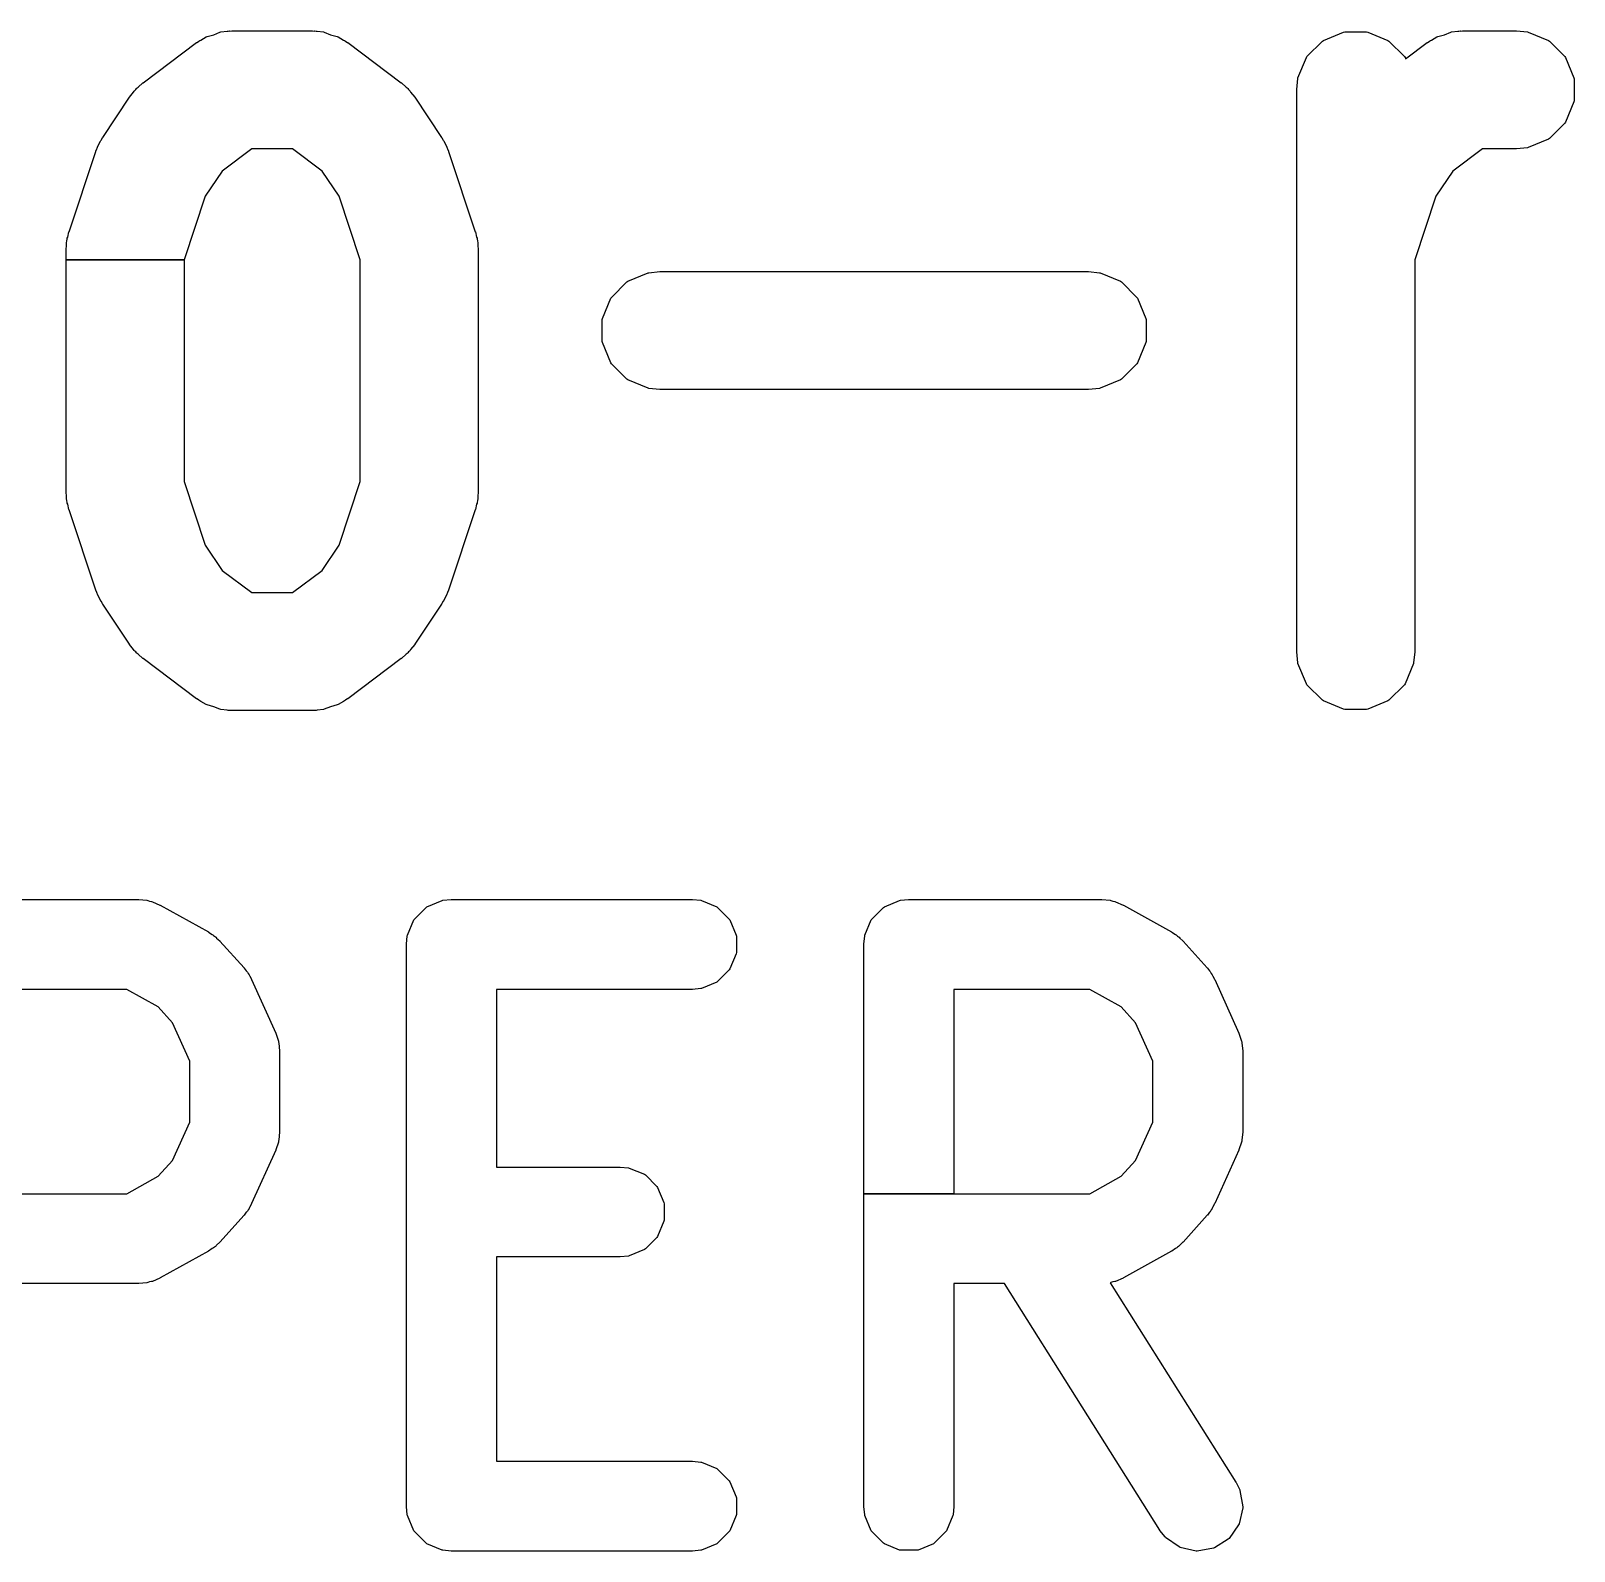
# Model space of a CAD drawing. Header units: millimetres. Extents: x 0 to 98, y 0 to 67.8.
# Drawn here: x 12.073 to 14.82, y 62.215 to 64.921 of the extents above; entities that cross this region are included whole.
import ezdxf

# ---------------------------------------------------------------- set-up
doc = ezdxf.new("R2010")
doc.units = ezdxf.units.MM
doc.layers.add('Edge.Cuts', color=254, linetype='CONTINUOUS', true_color=0xd0d2cd)

msp = doc.modelspace()

# ---------------------------------------------------------------- linework, layer by layer
at = {"layer": 'Edge.Cuts', "linetype": 'CONTINUOUS'}
for p, q in [((12.37547, 64.905063), (12.385119, 64.910916)), ((12.385119, 64.910916), (12.386471, 64.911484)), ((12.386471, 64.911484), (12.398268, 64.914508)), ((12.398268, 64.914508), (12.40953, 64.919171)), ((12.40953, 64.919171), (12.410953, 64.919527)), ((12.410953, 64.919527), (12.422177, 64.920633)), ((12.422177, 64.920633), (12.424269, 64.921168)), ((12.424269, 64.921168), (12.426214, 64.921274)), ((12.426214, 64.921274), (12.427225, 64.92113)), ((12.427225, 64.92113), (12.430463, 64.921448)), ((12.430463, 64.921448), (12.430952, 64.921472)), ((12.430952, 64.921472), (12.573809, 64.921472)), ((12.573809, 64.921472), (12.574298, 64.921448)), ((12.574298, 64.921448), (12.577534, 64.92113)), ((12.577534, 64.92113), (12.578547, 64.921274)), ((12.578547, 64.921274), (12.580493, 64.921168)), ((12.580493, 64.921168), (12.582583, 64.920633)), ((12.582583, 64.920633), (12.593808, 64.919527)), ((12.593808, 64.919527), (12.595232, 64.91917)), ((12.595232, 64.91917), (12.606484, 64.914509)), ((12.606484, 64.914509), (12.618291, 64.911484)), ((12.618291, 64.911484), (12.619643, 64.910915)), ((12.619643, 64.910915), (12.629286, 64.905065)), ((14.373482, 64.904238), (14.40953, 64.91917)), ((14.40953, 64.91917), (14.411443, 64.919551)), ((14.411443, 64.919551), (14.450461, 64.919551)), ((14.450461, 64.919551), (14.452374, 64.91917)), ((14.452374, 64.91917), (14.488422, 64.904238)), ((14.565946, 64.905063), (14.575595, 64.910916)), ((14.575595, 64.910916), (14.576947, 64.911484)), ((14.576947, 64.911484), (14.588744, 64.914508)), ((14.588744, 64.914508), (14.600006, 64.919171)), ((14.600006, 64.919171), (14.601429, 64.919527)), ((14.601429, 64.919527), (14.612653, 64.920633)), ((14.612653, 64.920633), (14.614745, 64.921168)), ((14.614745, 64.921168), (14.61669, 64.921274)), ((14.61669, 64.921274), (14.617701, 64.92113)), ((14.617701, 64.92113), (14.620939, 64.921448)), ((14.620939, 64.921448), (14.621428, 64.921472)), ((14.621428, 64.921472), (14.716666, 64.921472)), ((14.716666, 64.921472), (14.717156, 64.921448)), ((14.717156, 64.921448), (14.736665, 64.919527)), ((14.736665, 64.919527), (14.738088, 64.91917)), ((14.738088, 64.91917), (14.774136, 64.904238)), ((12.272714, 64.829043), (12.367952, 64.900472)), ((12.367952, 64.900472), (12.368358, 64.900746)), ((12.368358, 64.900746), (12.371137, 64.902434)), ((12.371137, 64.902434), (12.371861, 64.903156)), ((12.371861, 64.903156), (12.373481, 64.904238)), ((12.373481, 64.904238), (12.37547, 64.905063)), ((12.629286, 64.905065), (12.631281, 64.904238)), ((12.631281, 64.904238), (12.632902, 64.903155)), ((12.632902, 64.903155), (12.633623, 64.902434)), ((12.633623, 64.902434), (12.636403, 64.900747)), ((12.636403, 64.900747), (12.636809, 64.900472)), ((12.636809, 64.900472), (12.732047, 64.829043)), ((14.344269, 64.875565), (14.371859, 64.903155)), ((14.371859, 64.903155), (14.373482, 64.904238)), ((14.488422, 64.904238), (14.490045, 64.903155)), ((14.490045, 64.903155), (14.517635, 64.875565)), ((14.519745, 64.871462), (14.558428, 64.900472)), ((14.558428, 64.900472), (14.558834, 64.900746)), ((14.558834, 64.900746), (14.561613, 64.902434)), ((14.561613, 64.902434), (14.562337, 64.903156)), ((14.562337, 64.903156), (14.563957, 64.904238)), ((14.563957, 64.904238), (14.565946, 64.905063)), ((14.774136, 64.904238), (14.775759, 64.903155)), ((14.775759, 64.903155), (14.803349, 64.875565)), ((14.328254, 64.837894), (14.343186, 64.873942)), ((14.343186, 64.873942), (14.344269, 64.875565)), ((14.517635, 64.875565), (14.518718, 64.873942)), ((14.518718, 64.873942), (14.519745, 64.871462)), ((14.803349, 64.875565), (14.804432, 64.873942)), ((14.804432, 64.873942), (14.819364, 64.837894)), ((12.263933, 64.821033), (12.272337, 64.82873)), ((12.272337, 64.82873), (12.272714, 64.829043)), ((12.732047, 64.829043), (12.732425, 64.82873)), ((12.732425, 64.82873), (12.740833, 64.821027)), ((14.325976, 64.816962), (14.327897, 64.836471)), ((14.327897, 64.836471), (14.328254, 64.837894)), ((14.819364, 64.837894), (14.819745, 64.835981)), ((14.819745, 64.835981), (14.819745, 64.796963)), ((12.20073, 64.731859), (12.248349, 64.803287)), ((12.248349, 64.803287), (12.24864, 64.803681)), ((12.24864, 64.803681), (12.255863, 64.812503)), ((12.255863, 64.812503), (12.256957, 64.814349)), ((12.256957, 64.814349), (12.257881, 64.815487)), ((12.257881, 64.815487), (12.259589, 64.817053)), ((12.259589, 64.817053), (12.261061, 64.818849)), ((12.261061, 64.818849), (12.262145, 64.819834)), ((12.262145, 64.819834), (12.263933, 64.821033)), ((12.740833, 64.821027), (12.742614, 64.819834)), ((12.742614, 64.819834), (12.7437, 64.818848)), ((12.7437, 64.818848), (12.74517, 64.817053)), ((12.74517, 64.817053), (12.74688, 64.815486)), ((12.74688, 64.815486), (12.747804, 64.814347)), ((12.747804, 64.814347), (12.748895, 64.812504)), ((12.748895, 64.812504), (12.75612, 64.803681)), ((12.75612, 64.803681), (12.756412, 64.803287)), ((12.756412, 64.803287), (12.804031, 64.731859)), ((14.325952, 64.816472), (14.325976, 64.816962)), ((14.325952, 63.816472), (14.325952, 64.816472)), ((14.819364, 64.79505), (14.804432, 64.759002)), ((14.819745, 64.796963), (14.819364, 64.79505)), ((14.803349, 64.757379), (14.775759, 64.729789)), ((14.804432, 64.759002), (14.803349, 64.757379)), ((12.191255, 64.714139), (12.194143, 64.719557)), ((12.194143, 64.719557), (12.196652, 64.725176)), ((12.196652, 64.725176), (12.19744, 64.726413)), ((12.19744, 64.726413), (12.19837, 64.727487)), ((12.19837, 64.727487), (12.200478, 64.731438)), ((12.200478, 64.731438), (12.20073, 64.731859)), ((12.804031, 64.731859), (12.804283, 64.731437)), ((12.804283, 64.731437), (12.806388, 64.727489)), ((12.806388, 64.727489), (12.80732, 64.726414)), ((12.80732, 64.726414), (12.808109, 64.725176)), ((12.808109, 64.725176), (12.810615, 64.719561)), ((12.810615, 64.719561), (12.813506, 64.71414)), ((14.774136, 64.728706), (14.738088, 64.713774)), ((14.775759, 64.729789), (14.774136, 64.728706)), ((12.140865, 64.563962), (12.188484, 64.706818)), ((12.188484, 64.706818), (12.188661, 64.707274)), ((12.188661, 64.707274), (12.190486, 64.711366)), ((12.190486, 64.711366), (12.190763, 64.71276)), ((12.190763, 64.71276), (12.191255, 64.714139)), ((12.465953, 64.711472), (12.413102, 64.671835)), ((12.538808, 64.711472), (12.465953, 64.711472)), ((12.591657, 64.671835), (12.538808, 64.711472)), ((12.813506, 64.71414), (12.813999, 64.712755)), ((12.813999, 64.712755), (12.814273, 64.711366)), ((12.814273, 64.711366), (12.816099, 64.707277)), ((12.816099, 64.707277), (12.816277, 64.706819)), ((12.816277, 64.706819), (12.863896, 64.563962)), ((14.656429, 64.711472), (14.603578, 64.671835)), ((14.716666, 64.711472), (14.656429, 64.711472)), ((14.717156, 64.711496), (14.716666, 64.711472)), ((14.736665, 64.713417), (14.717156, 64.711496)), ((14.738088, 64.713774), (14.736665, 64.713417)), ((12.413102, 64.671835), (12.383257, 64.627069)), ((12.621502, 64.627069), (12.591657, 64.671835)), ((14.603578, 64.671835), (14.573733, 64.627069)), ((12.383257, 64.627069), (12.345476, 64.513722)), ((12.659285, 64.513722), (12.621502, 64.627069)), ((14.573733, 64.627069), (14.535952, 64.513722)), ((12.137421, 64.550758), (12.137777, 64.552179)), ((12.137777, 64.552179), (12.138627, 64.554234)), ((12.138627, 64.554234), (12.140733, 64.56349)), ((12.140733, 64.56349), (12.140865, 64.563962)), ((12.863896, 64.563962), (12.864029, 64.563489)), ((12.864029, 64.563489), (12.866134, 64.554229)), ((12.866134, 64.554229), (12.866983, 64.552181)), ((12.866983, 64.552181), (12.86734, 64.550757)), ((12.135476, 64.530758), (12.1355, 64.531248)), ((12.135476, 64.513722), (12.135476, 64.530758)), ((12.1355, 64.531248), (12.13643, 64.540704)), ((12.136274, 64.542911), (12.136385, 64.544373)), ((12.13643, 64.540704), (12.136274, 64.542911)), ((12.136385, 64.544373), (12.137102, 64.547533)), ((12.137102, 64.547533), (12.137421, 64.550758)), ((12.86734, 64.550757), (12.867657, 64.547529)), ((12.867657, 64.547529), (12.868375, 64.544375)), ((12.868487, 64.54291), (12.868329, 64.540702)), ((12.868329, 64.540702), (12.869261, 64.531248)), ((12.868375, 64.544375), (12.868487, 64.54291)), ((12.869261, 64.531248), (12.869285, 64.530758)), ((12.869285, 64.530758), (12.869285, 64.102186)), ((12.135476, 64.102186), (12.135476, 64.513722)), ((12.135476, 64.513722), (12.345476, 64.513722)), ((12.345476, 64.513722), (12.135476, 64.513722)), ((12.345476, 64.513722), (12.345476, 64.119223)), ((12.659285, 64.119223), (12.659285, 64.513722)), ((14.535952, 64.513722), (14.535952, 63.816472)), ((13.106174, 64.446993), (13.133764, 64.474583)), ((13.133764, 64.474583), (13.135387, 64.475666)), ((13.135387, 64.475666), (13.171435, 64.490598)), ((13.171435, 64.490598), (13.172858, 64.490955)), ((13.172858, 64.490955), (13.192367, 64.492876)), ((13.192367, 64.492876), (13.192857, 64.4929)), ((13.192857, 64.4929), (13.954762, 64.4929)), ((13.954762, 64.4929), (13.955252, 64.492876)), ((13.955252, 64.492876), (13.974761, 64.490955)), ((13.974761, 64.490955), (13.976184, 64.490598)), ((13.976184, 64.490598), (14.012232, 64.475666)), ((14.012232, 64.475666), (14.013855, 64.474583)), ((14.013855, 64.474583), (14.041445, 64.446993)), ((13.090159, 64.409322), (13.105091, 64.44537)), ((13.105091, 64.44537), (13.106174, 64.446993)), ((14.041445, 64.446993), (14.042528, 64.44537)), ((14.042528, 64.44537), (14.05746, 64.409322)), ((13.089778, 64.407409), (13.090159, 64.409322)), ((13.089778, 64.368391), (13.089778, 64.407409)), ((14.05746, 64.409322), (14.057841, 64.407409)), ((14.057841, 64.407409), (14.057841, 64.368391)), ((13.090159, 64.366478), (13.089778, 64.368391)), ((13.105091, 64.33043), (13.090159, 64.366478)), ((14.05746, 64.366478), (14.042528, 64.33043)), ((14.057841, 64.368391), (14.05746, 64.366478)), ((13.106174, 64.328807), (13.105091, 64.33043)), ((13.133764, 64.301217), (13.106174, 64.328807)), ((14.041445, 64.328807), (14.013855, 64.301217)), ((14.042528, 64.33043), (14.041445, 64.328807)), ((13.135387, 64.300134), (13.133764, 64.301217)), ((13.171435, 64.285202), (13.135387, 64.300134)), ((13.172858, 64.284845), (13.171435, 64.285202)), ((13.192367, 64.282924), (13.172858, 64.284845)), ((13.192857, 64.2829), (13.192367, 64.282924)), ((13.954762, 64.2829), (13.192857, 64.2829)), ((13.955252, 64.282924), (13.954762, 64.2829)), ((13.974761, 64.284845), (13.955252, 64.282924)), ((13.976184, 64.285202), (13.974761, 64.284845)), ((14.012232, 64.300134), (13.976184, 64.285202)), ((14.013855, 64.301217), (14.012232, 64.300134)), ((12.345476, 64.119223), (12.383259, 64.005873)), ((12.621502, 64.005876), (12.659285, 64.119223)), ((12.1355, 64.101696), (12.135476, 64.102186)), ((12.13643, 64.092242), (12.1355, 64.101696)), ((12.136274, 64.090033), (12.13643, 64.092242)), ((12.136385, 64.088571), (12.136274, 64.090033)), ((12.137102, 64.085413), (12.136385, 64.088571)), ((12.137421, 64.082186), (12.137102, 64.085413)), ((12.867657, 64.085416), (12.86734, 64.082188)), ((12.868375, 64.088569), (12.867657, 64.085416)), ((12.869261, 64.101696), (12.868329, 64.092244)), ((12.868329, 64.092244), (12.868487, 64.090034)), ((12.868487, 64.090034), (12.868375, 64.088569)), ((12.869285, 64.102186), (12.869261, 64.101696)), ((12.137777, 64.080764), (12.137421, 64.082186)), ((12.138627, 64.078709), (12.137777, 64.080764)), ((12.140733, 64.069454), (12.138627, 64.078709)), ((12.140865, 64.068982), (12.140733, 64.069454)), ((12.188484, 63.926126), (12.140865, 64.068982)), ((12.863896, 64.068982), (12.816277, 63.926125)), ((12.864029, 64.069455), (12.863896, 64.068982)), ((12.866133, 64.078714), (12.864029, 64.069455)), ((12.866983, 64.080762), (12.866133, 64.078714)), ((12.86734, 64.082188), (12.866983, 64.080762)), ((12.383259, 64.005873), (12.413101, 63.96111)), ((12.591657, 63.961109), (12.621502, 64.005876)), ((12.413101, 63.96111), (12.465952, 63.921472)), ((12.538809, 63.921472), (12.591657, 63.961109)), ((12.188661, 63.925669), (12.188484, 63.926126)), ((12.190485, 63.921581), (12.188661, 63.925669)), ((12.190762, 63.920185), (12.190485, 63.921581)), ((12.191255, 63.918805), (12.190762, 63.920185)), ((12.465952, 63.921472), (12.538809, 63.921472)), ((12.814, 63.920189), (12.813507, 63.918805)), ((12.814274, 63.92158), (12.814, 63.920189)), ((12.8161, 63.925667), (12.814274, 63.92158)), ((12.816277, 63.926125), (12.8161, 63.925667)), ((12.194143, 63.913389), (12.191255, 63.918805)), ((12.196652, 63.907768), (12.194143, 63.913389)), ((12.197441, 63.90653), (12.196652, 63.907768)), ((12.19837, 63.905459), (12.197441, 63.90653)), ((12.200478, 63.901506), (12.19837, 63.905459)), ((12.20073, 63.901086), (12.200478, 63.901506)), ((12.248349, 63.829657), (12.20073, 63.901086)), ((12.804031, 63.901086), (12.756412, 63.829657)), ((12.804283, 63.901507), (12.804031, 63.901086)), ((12.806388, 63.905457), (12.804283, 63.901507)), ((12.807319, 63.906529), (12.806388, 63.905457)), ((12.808109, 63.907768), (12.807319, 63.906529)), ((12.810614, 63.913381), (12.808109, 63.907768)), ((12.813507, 63.918805), (12.810614, 63.913381)), ((12.248641, 63.829262), (12.248349, 63.829657)), ((12.255863, 63.820442), (12.248641, 63.829262)), ((12.256958, 63.818594), (12.255863, 63.820442)), ((12.257882, 63.817456), (12.256958, 63.818594)), ((12.259589, 63.815892), (12.257882, 63.817456)), ((12.261061, 63.814095), (12.259589, 63.815892)), ((12.262147, 63.813108), (12.261061, 63.814095)), ((12.26393, 63.811914), (12.262147, 63.813108)), ((12.272336, 63.804213), (12.26393, 63.811914)), ((12.740827, 63.811914), (12.732425, 63.804214)), ((12.742613, 63.813108), (12.740827, 63.811914)), ((12.743701, 63.814096), (12.742613, 63.813108)), ((12.74517, 63.815892), (12.743701, 63.814096)), ((12.746878, 63.817455), (12.74517, 63.815892)), ((12.747804, 63.818595), (12.746878, 63.817455)), ((12.748898, 63.820445), (12.747804, 63.818595)), ((12.75612, 63.829262), (12.748898, 63.820445)), ((12.756412, 63.829657), (12.75612, 63.829262)), ((14.325976, 63.815982), (14.325952, 63.816472)), ((14.327897, 63.796473), (14.325976, 63.815982)), ((14.535928, 63.815982), (14.534007, 63.796473)), ((14.535952, 63.816472), (14.535928, 63.815982)), ((12.272714, 63.8039), (12.272336, 63.804213)), ((12.367952, 63.732472), (12.272714, 63.8039)), ((12.732047, 63.8039), (12.636809, 63.732472)), ((12.732425, 63.804214), (12.732047, 63.8039)), ((14.328254, 63.79505), (14.327897, 63.796473)), ((14.343186, 63.759002), (14.328254, 63.79505)), ((14.53365, 63.79505), (14.518718, 63.759002)), ((14.534007, 63.796473), (14.53365, 63.79505)), ((14.344269, 63.757379), (14.343186, 63.759002)), ((14.371859, 63.729789), (14.344269, 63.757379)), ((14.517635, 63.757379), (14.490045, 63.729789)), ((14.518718, 63.759002), (14.517635, 63.757379)), ((12.368359, 63.732197), (12.367952, 63.732472)), ((12.371135, 63.730513), (12.368359, 63.732197)), ((12.371859, 63.729789), (12.371135, 63.730513)), ((12.373482, 63.728705), (12.371859, 63.729789)), ((12.375471, 63.727882), (12.373482, 63.728705)), ((12.385118, 63.722028), (12.375471, 63.727882)), ((12.62929, 63.727883), (12.619643, 63.722028)), ((12.631278, 63.728705), (12.62929, 63.727883)), ((12.632903, 63.729791), (12.631278, 63.728705)), ((12.633622, 63.730512), (12.632903, 63.729791)), ((12.636402, 63.732197), (12.633622, 63.730512)), ((12.636809, 63.732472), (12.636402, 63.732197)), ((14.373482, 63.728706), (14.371859, 63.729789)), ((14.40953, 63.713774), (14.373482, 63.728706)), ((14.488422, 63.728706), (14.452374, 63.713774)), ((14.490045, 63.729789), (14.488422, 63.728706)), ((12.386471, 63.721459), (12.385118, 63.722028)), ((12.398281, 63.718434), (12.386471, 63.721459)), ((12.40953, 63.713774), (12.398281, 63.718434)), ((12.410953, 63.713417), (12.40953, 63.713774)), ((12.422181, 63.712313), (12.410953, 63.713417)), ((12.424268, 63.711777), (12.422181, 63.712313)), ((12.426218, 63.71167), (12.424268, 63.711777)), ((12.427228, 63.711815), (12.426218, 63.71167)), ((12.430462, 63.711496), (12.427228, 63.711815)), ((12.430952, 63.711472), (12.430462, 63.711496)), ((12.573809, 63.711472), (12.430952, 63.711472)), ((12.5743, 63.711496), (12.573809, 63.711472)), ((12.577531, 63.711815), (12.5743, 63.711496)), ((12.578543, 63.71167), (12.577531, 63.711815)), ((12.580494, 63.711777), (12.578543, 63.71167)), ((12.58258, 63.712313), (12.580494, 63.711777)), ((12.593808, 63.713417), (12.58258, 63.712313)), ((12.595232, 63.713774), (12.593808, 63.713417)), ((12.606481, 63.718435), (12.595232, 63.713774)), ((12.61829, 63.721459), (12.606481, 63.718435)), ((12.619643, 63.722028), (12.61829, 63.721459)), ((14.411443, 63.713393), (14.40953, 63.713774)), ((14.450461, 63.713393), (14.411443, 63.713393)), ((14.452374, 63.713774), (14.450461, 63.713393)), ((11.921428, 63.375181), (12.264285, 63.375181)), ((12.264285, 63.375181), (12.264775, 63.375157)), ((12.264775, 63.375157), (12.279407, 63.373716)), ((12.279407, 63.373716), (12.280831, 63.373359)), ((12.280831, 63.373359), (12.284183, 63.371971)), ((12.284183, 63.371971), (12.287788, 63.371556)), ((12.287788, 63.371556), (12.289205, 63.371177)), ((12.289205, 63.371177), (12.302696, 63.365331)), ((12.777847, 63.36216), (12.804883, 63.373359)), ((12.804883, 63.373359), (12.806306, 63.373716)), ((12.806306, 63.373716), (12.820938, 63.375157)), ((12.820938, 63.375157), (12.821428, 63.375181)), ((12.821428, 63.375181), (13.25, 63.375181)), ((13.25, 63.375181), (13.25049, 63.375157)), ((13.25049, 63.375157), (13.265122, 63.373716)), ((13.265122, 63.373716), (13.266545, 63.373359)), ((13.266545, 63.373359), (13.293581, 63.36216)), ((13.592133, 63.36216), (13.619169, 63.373359)), ((13.619169, 63.373359), (13.620592, 63.373716)), ((13.620592, 63.373716), (13.635224, 63.375157)), ((13.635224, 63.375157), (13.635714, 63.375181)), ((13.635714, 63.375181), (13.978571, 63.375181)), ((13.978571, 63.375181), (13.979061, 63.375157)), ((13.979061, 63.375157), (13.993693, 63.373716)), ((13.993693, 63.373716), (13.995117, 63.373359)), ((13.995117, 63.373359), (13.998469, 63.371971)), ((13.998469, 63.371971), (14.002074, 63.371556)), ((14.002074, 63.371556), (14.003491, 63.371177)), ((14.003491, 63.371177), (14.016982, 63.365331)), ((12.302696, 63.365331), (12.303136, 63.365114)), ((12.303136, 63.365114), (12.388851, 63.317495)), ((12.755532, 63.340385), (12.776224, 63.361077)), ((12.776224, 63.361077), (12.777847, 63.36216)), ((13.293581, 63.36216), (13.295204, 63.361077)), ((13.295204, 63.361077), (13.315896, 63.340385)), ((13.569818, 63.340385), (13.59051, 63.361077)), ((13.59051, 63.361077), (13.592133, 63.36216)), ((14.016982, 63.365331), (14.017422, 63.365114)), ((14.017422, 63.365114), (14.103137, 63.317495)), ((12.388851, 63.317495), (12.389268, 63.317236)), ((12.389268, 63.317236), (12.395641, 63.312827)), ((12.74325, 63.311726), (12.754449, 63.338762)), ((12.754449, 63.338762), (12.755532, 63.340385)), ((13.315896, 63.340385), (13.316979, 63.338762)), ((13.316979, 63.338762), (13.328178, 63.311726)), ((13.557536, 63.311726), (13.568735, 63.338762)), ((13.568735, 63.338762), (13.569818, 63.340385)), ((14.103137, 63.317495), (14.103554, 63.317236)), ((14.103554, 63.317236), (14.109927, 63.312827)), ((12.395641, 63.312827), (12.397042, 63.312158)), ((12.397042, 63.312158), (12.398259, 63.311339)), ((12.398259, 63.311339), (12.399724, 63.310001)), ((12.399724, 63.310001), (12.401358, 63.308871)), ((12.401358, 63.308871), (12.402431, 63.307867)), ((12.402431, 63.307867), (12.403399, 63.306647)), ((12.403399, 63.306647), (12.409118, 63.301427)), ((12.409118, 63.301427), (12.409463, 63.301079)), ((12.409463, 63.301079), (12.45232, 63.25346)), ((12.741428, 63.295181), (12.741452, 63.295671)), ((12.741428, 62.295181), (12.741428, 63.295181)), ((12.741452, 63.295671), (12.742893, 63.310303)), ((12.742893, 63.310303), (12.74325, 63.311726)), ((13.328178, 63.311726), (13.328559, 63.309813)), ((13.328559, 63.309813), (13.328559, 63.280549)), ((13.555714, 63.295181), (13.555738, 63.295671)), ((13.555714, 62.851372), (13.555714, 63.295181)), ((13.555738, 63.295671), (13.557179, 63.310303)), ((13.557179, 63.310303), (13.557536, 63.311726)), ((14.109927, 63.312827), (14.111328, 63.312158)), ((14.111328, 63.312158), (14.112545, 63.311339)), ((14.112545, 63.311339), (14.11401, 63.310001)), ((14.11401, 63.310001), (14.115644, 63.308871)), ((14.115644, 63.308871), (14.116717, 63.307867)), ((14.116717, 63.307867), (14.117685, 63.306647)), ((14.117685, 63.306647), (14.123404, 63.301427)), ((14.123404, 63.301427), (14.123749, 63.301079)), ((14.123749, 63.301079), (14.166606, 63.25346)), ((13.328178, 63.278636), (13.316979, 63.2516)), ((13.328559, 63.280549), (13.328178, 63.278636)), ((12.45232, 63.25346), (12.45263, 63.25308)), ((12.45263, 63.25308), (12.456262, 63.248147)), ((12.456262, 63.248147), (12.457361, 63.247112)), ((12.457361, 63.247112), (12.45827, 63.24596)), ((12.45827, 63.24596), (12.459676, 63.24351)), ((12.459676, 63.24351), (12.461347, 63.24124)), ((12.461347, 63.24124), (12.462035, 63.239943)), ((12.462035, 63.239943), (12.462535, 63.238528)), ((12.462535, 63.238528), (12.465588, 63.233209)), ((12.465588, 63.233209), (12.465811, 63.232772)), ((12.465811, 63.232772), (12.508668, 63.137534)), ((13.315896, 63.249977), (13.295204, 63.229285)), ((13.316979, 63.2516), (13.315896, 63.249977)), ((14.166606, 63.25346), (14.166916, 63.25308)), ((14.166916, 63.25308), (14.170548, 63.248147)), ((14.170548, 63.248147), (14.171647, 63.247112)), ((14.171647, 63.247112), (14.172556, 63.24596)), ((14.172556, 63.24596), (14.173962, 63.24351)), ((14.173962, 63.24351), (14.175633, 63.24124)), ((14.175633, 63.24124), (14.176321, 63.239943)), ((14.176321, 63.239943), (14.176821, 63.238528)), ((14.176821, 63.238528), (14.179874, 63.233209)), ((14.179874, 63.233209), (14.180097, 63.232772)), ((14.180097, 63.232772), (14.222954, 63.137534)), ((12.243555, 63.215181), (12.001428, 63.215181)), ((12.299471, 63.184118), (12.243555, 63.215181)), ((13.25, 63.215181), (12.901428, 63.215181)), ((12.901428, 63.215181), (12.901428, 62.898991)), ((13.25049, 63.215205), (13.25, 63.215181)), ((13.265122, 63.216646), (13.25049, 63.215205)), ((13.266545, 63.217003), (13.265122, 63.216646)), ((13.293581, 63.228202), (13.266545, 63.217003)), ((13.295204, 63.229285), (13.293581, 63.228202)), ((13.957841, 63.215181), (13.715714, 63.215181)), ((13.715714, 63.215181), (13.715714, 62.851372)), ((14.013757, 63.184118), (13.957841, 63.215181)), ((12.325031, 63.155717), (12.299471, 63.184118)), ((14.039317, 63.155717), (14.013757, 63.184118)), ((12.355714, 63.087534), (12.325031, 63.155717)), ((14.07, 63.087534), (14.039317, 63.155717)), ((12.508668, 63.137534), (12.508847, 63.137077)), ((12.508847, 63.137077), (12.513538, 63.123142)), ((12.513538, 63.123142), (12.513797, 63.121695)), ((14.222954, 63.137534), (14.223133, 63.137077)), ((14.223133, 63.137077), (14.227824, 63.123142)), ((14.227824, 63.123142), (14.228083, 63.121695)), ((12.513797, 63.121695), (12.513803, 63.121465)), ((12.513803, 63.121465), (12.513892, 63.121252)), ((12.513892, 63.121252), (12.514249, 63.119827)), ((12.514249, 63.119827), (12.51569, 63.105195)), ((12.51569, 63.105195), (12.515714, 63.104705)), ((12.515714, 63.104705), (12.515714, 62.961848)), ((14.228083, 63.121695), (14.228089, 63.121465)), ((14.228089, 63.121465), (14.228178, 63.121252)), ((14.228178, 63.121252), (14.228535, 63.119827)), ((14.228535, 63.119827), (14.229976, 63.105195)), ((14.229976, 63.105195), (14.23, 63.104705)), ((14.23, 63.104705), (14.23, 62.961848)), ((12.355714, 62.979021), (12.355714, 63.087534)), ((14.07, 62.979021), (14.07, 63.087534)), ((12.325031, 62.910838), (12.355714, 62.979021)), ((12.51569, 62.961358), (12.514249, 62.946726)), ((12.515714, 62.961848), (12.51569, 62.961358)), ((14.039317, 62.910838), (14.07, 62.979021)), ((14.229976, 62.961358), (14.228535, 62.946726)), ((14.23, 62.961848), (14.229976, 62.961358)), ((12.513538, 62.943411), (12.508847, 62.929476)), ((12.513797, 62.944858), (12.513538, 62.943411)), ((12.513803, 62.945089), (12.513797, 62.944858)), ((12.513891, 62.945299), (12.513803, 62.945089)), ((12.514249, 62.946726), (12.513891, 62.945299)), ((14.227824, 62.943411), (14.223133, 62.929476)), ((14.228083, 62.944858), (14.227824, 62.943411)), ((14.228089, 62.945089), (14.228083, 62.944858)), ((14.228177, 62.945299), (14.228089, 62.945089)), ((14.228535, 62.946726), (14.228177, 62.945299)), ((12.299471, 62.882437), (12.325031, 62.910838)), ((12.508668, 62.929019), (12.465811, 62.833781)), ((12.508847, 62.929476), (12.508668, 62.929019)), ((14.013757, 62.882437), (14.039317, 62.910838)), ((14.222954, 62.929019), (14.180097, 62.833781)), ((14.223133, 62.929476), (14.222954, 62.929019)), ((12.243555, 62.851372), (12.299471, 62.882437)), ((12.901428, 62.898991), (13.121428, 62.898991)), ((13.121428, 62.898991), (13.121918, 62.898967)), ((13.121918, 62.898967), (13.13655, 62.897526)), ((13.13655, 62.897526), (13.137973, 62.897169)), ((13.137973, 62.897169), (13.165009, 62.88597)), ((13.165009, 62.88597), (13.166632, 62.884887)), ((13.166632, 62.884887), (13.187324, 62.864195)), ((13.957841, 62.851372), (14.013757, 62.882437)), ((12.001428, 62.851372), (12.243555, 62.851372)), ((13.187324, 62.864195), (13.188407, 62.862572)), ((13.188407, 62.862572), (13.199606, 62.835536)), ((13.555714, 62.295181), (13.555714, 62.851372)), ((13.555714, 62.851372), (13.715714, 62.851372)), ((13.715714, 62.851372), (13.555714, 62.851372)), ((13.715714, 62.851372), (13.957841, 62.851372)), ((12.45827, 62.820593), (12.45736, 62.81944)), ((12.459676, 62.823045), (12.45827, 62.820593)), ((12.461347, 62.825313), (12.459676, 62.823045)), ((12.462035, 62.826611), (12.461347, 62.825313)), ((12.462536, 62.82803), (12.462035, 62.826611)), ((12.465587, 62.833344), (12.462536, 62.82803)), ((12.465811, 62.833781), (12.465587, 62.833344)), ((13.199606, 62.835536), (13.199987, 62.833623)), ((13.199987, 62.833623), (13.199987, 62.804359)), ((14.172556, 62.820593), (14.171646, 62.81944)), ((14.173962, 62.823045), (14.172556, 62.820593)), ((14.175633, 62.825313), (14.173962, 62.823045)), ((14.176321, 62.826611), (14.175633, 62.825313)), ((14.176822, 62.82803), (14.176321, 62.826611)), ((14.179873, 62.833344), (14.176822, 62.82803)), ((14.180097, 62.833781), (14.179873, 62.833344)), ((12.45232, 62.813093), (12.409463, 62.765474)), ((12.452631, 62.813474), (12.45232, 62.813093)), ((12.456262, 62.818408), (12.452631, 62.813474)), ((12.45736, 62.81944), (12.456262, 62.818408)), ((13.199606, 62.802446), (13.188407, 62.77541)), ((13.199987, 62.804359), (13.199606, 62.802446)), ((14.166606, 62.813093), (14.123749, 62.765474)), ((14.166917, 62.813474), (14.166606, 62.813093)), ((14.170548, 62.818408), (14.166917, 62.813474)), ((14.171646, 62.81944), (14.170548, 62.818408)), ((13.187324, 62.773787), (13.166632, 62.753095)), ((13.188407, 62.77541), (13.187324, 62.773787)), ((12.388851, 62.749058), (12.303136, 62.701439)), ((12.389268, 62.749317), (12.388851, 62.749058)), ((12.39564, 62.753727), (12.389268, 62.749317)), ((12.39704, 62.754394), (12.39564, 62.753727)), ((12.39826, 62.755216), (12.39704, 62.754394)), ((12.399718, 62.756549), (12.39826, 62.755216)), ((12.401357, 62.757681), (12.399718, 62.756549)), ((12.402432, 62.758687), (12.401357, 62.757681)), ((12.403403, 62.759913), (12.402432, 62.758687)), ((12.409117, 62.765126), (12.403403, 62.759913)), ((12.409463, 62.765474), (12.409117, 62.765126)), ((13.121428, 62.738991), (12.901428, 62.738991)), ((12.901428, 62.738991), (12.901428, 62.375181)), ((13.121918, 62.739015), (13.121428, 62.738991)), ((13.13655, 62.740456), (13.121918, 62.739015)), ((13.137973, 62.740813), (13.13655, 62.740456)), ((13.165009, 62.752012), (13.137973, 62.740813)), ((13.166632, 62.753095), (13.165009, 62.752012)), ((14.103137, 62.749058), (14.017422, 62.701439)), ((14.103554, 62.749317), (14.103137, 62.749058)), ((14.109926, 62.753727), (14.103554, 62.749317)), ((14.111326, 62.754394), (14.109926, 62.753727)), ((14.112546, 62.755216), (14.111326, 62.754394)), ((14.114004, 62.756549), (14.112546, 62.755216)), ((14.115643, 62.757681), (14.114004, 62.756549)), ((14.116718, 62.758687), (14.115643, 62.757681)), ((14.117689, 62.759913), (14.116718, 62.758687)), ((14.123403, 62.765126), (14.117689, 62.759913)), ((14.123749, 62.765474), (14.123403, 62.765126)), ((12.264285, 62.691372), (12.001428, 62.691372)), ((12.264775, 62.691396), (12.264285, 62.691372)), ((12.279407, 62.692837), (12.264775, 62.691396)), ((12.280832, 62.693194), (12.279407, 62.692837)), ((12.284185, 62.694585), (12.280832, 62.693194)), ((12.287787, 62.694997), (12.284185, 62.694585)), ((12.289205, 62.695376), (12.287787, 62.694997)), ((12.302696, 62.701222), (12.289205, 62.695376)), ((12.303136, 62.701439), (12.302696, 62.701222)), ((13.805848, 62.691372), (13.715714, 62.691372)), ((13.715714, 62.691372), (13.715714, 62.295181)), ((14.082313, 62.252539), (13.805848, 62.691372)), ((13.995118, 62.693194), (13.993982, 62.69291)), ((13.993982, 62.69291), (14.217687, 62.337824)), ((13.998471, 62.694585), (13.995118, 62.693194)), ((14.002073, 62.694997), (13.998471, 62.694585)), ((14.003491, 62.695376), (14.002073, 62.694997)), ((14.016982, 62.701222), (14.003491, 62.695376)), ((14.017422, 62.701439), (14.016982, 62.701222)), ((12.901428, 62.375181), (13.25, 62.375181)), ((13.25, 62.375181), (13.25049, 62.375157)), ((13.25049, 62.375157), (13.265122, 62.373716)), ((13.265122, 62.373716), (13.266545, 62.373359)), ((13.266545, 62.373359), (13.293581, 62.36216)), ((13.293581, 62.36216), (13.295204, 62.361077)), ((13.295204, 62.361077), (13.315896, 62.340385)), ((13.315896, 62.340385), (13.316979, 62.338762)), ((13.316979, 62.338762), (13.328178, 62.311726)), ((14.217687, 62.337824), (14.217928, 62.337397)), ((14.217928, 62.337397), (14.224508, 62.324249)), ((13.328178, 62.311726), (13.328559, 62.309813)), ((13.328559, 62.309813), (13.328559, 62.280549)), ((14.224508, 62.324249), (14.224965, 62.322854)), ((14.224965, 62.322854), (14.229901, 62.29401)), ((12.741452, 62.294691), (12.741428, 62.295181)), ((12.742893, 62.280059), (12.741452, 62.294691)), ((12.74325, 62.278636), (12.742893, 62.280059)), ((12.754449, 62.2516), (12.74325, 62.278636)), ((13.328178, 62.278636), (13.316979, 62.2516)), ((13.328559, 62.280549), (13.328178, 62.278636)), ((13.555738, 62.294691), (13.555714, 62.295181)), ((13.557179, 62.280059), (13.555738, 62.294691)), ((13.557536, 62.278636), (13.557179, 62.280059)), ((13.568735, 62.2516), (13.557536, 62.278636)), ((13.713892, 62.278636), (13.702693, 62.2516)), ((13.714249, 62.280059), (13.713892, 62.278636)), ((13.71569, 62.294691), (13.714249, 62.280059)), ((13.715714, 62.295181), (13.71569, 62.294691)), ((14.229849, 62.29206), (14.223371, 62.263523)), ((14.229901, 62.29401), (14.229849, 62.29206)), ((12.755532, 62.249977), (12.754449, 62.2516)), ((12.776224, 62.229285), (12.755532, 62.249977)), ((13.315896, 62.249977), (13.295204, 62.229285)), ((13.316979, 62.2516), (13.315896, 62.249977)), ((13.569818, 62.249977), (13.568735, 62.2516)), ((13.59051, 62.229285), (13.569818, 62.249977)), ((13.70161, 62.249977), (13.680918, 62.229285)), ((13.702693, 62.2516), (13.70161, 62.249977)), ((14.082594, 62.252137), (14.082313, 62.252539)), ((14.091612, 62.240525), (14.082594, 62.252137)), ((14.222576, 62.261742), (14.20567, 62.237855)), ((14.223371, 62.263523), (14.222576, 62.261742)), ((12.777847, 62.228202), (12.776224, 62.229285)), ((12.804883, 62.217003), (12.777847, 62.228202)), ((12.806306, 62.216646), (12.804883, 62.217003)), ((12.820938, 62.215205), (12.806306, 62.216646)), ((13.265122, 62.216646), (13.25049, 62.215205)), ((13.266545, 62.217003), (13.265122, 62.216646)), ((13.293581, 62.228202), (13.266545, 62.217003)), ((13.295204, 62.229285), (13.293581, 62.228202)), ((13.592133, 62.228202), (13.59051, 62.229285)), ((13.619169, 62.217003), (13.592133, 62.228202)), ((13.621082, 62.216622), (13.619169, 62.217003)), ((13.650346, 62.216622), (13.621082, 62.216622)), ((13.652259, 62.217003), (13.650346, 62.216622)), ((13.679295, 62.228202), (13.652259, 62.217003)), ((13.680918, 62.229285), (13.679295, 62.228202)), ((14.092673, 62.239511), (14.091612, 62.240525)), ((14.11656, 62.222605), (14.092673, 62.239511)), ((14.118341, 62.22181), (14.11656, 62.222605)), ((14.146878, 62.215333), (14.118341, 62.22181)), ((14.177672, 62.220216), (14.148828, 62.215281)), ((14.179494, 62.220914), (14.177672, 62.220216)), ((14.204254, 62.236513), (14.179494, 62.220914)), ((14.20567, 62.237855), (14.204254, 62.236513)), ((12.821428, 62.215181), (12.820938, 62.215205)), ((13.25, 62.215181), (12.821428, 62.215181)), ((13.25049, 62.215205), (13.25, 62.215181)), ((14.148828, 62.215281), (14.146878, 62.215333))]:
    msp.add_line(p, q, dxfattribs=at)

doc.saveas('drawing.dxf')
